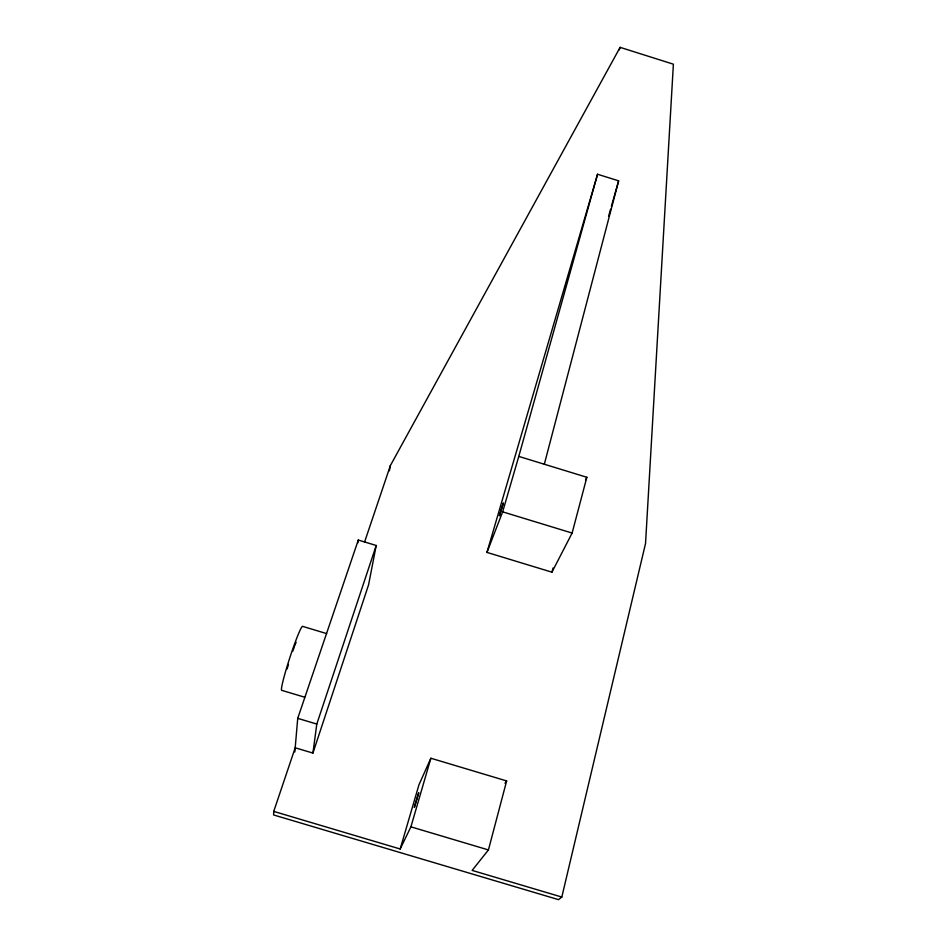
<?xml version="1.0" encoding="UTF-8"?>
<svg xmlns="http://www.w3.org/2000/svg" width="947" height="947" viewBox="0 0 947 947"><rect width="100%" height="100%" fill="white"/><g stroke="black" fill="none" stroke-linecap="round" stroke-linejoin="round"><path stroke-width="1.42" d="M294.837 751.954L297.725 718.359L358.297 540.05L376.208 545.484L368.584 584.796L312.924 753.078L295.192 747.787L273.742 811.401L273.612 814.953L558.529 899.65L561.808 897.058L645.534 543.507L673.388 64.195L620.107 47.35L390.389 465.533L364.548 542.134M312.924 753.078L316.795 724.064L376.208 545.484M357.836 542.88L358.297 540.05M389.383 470.766L390.389 465.533M544.324 464.231L618.628 180.841L597.557 174.248L486.959 552.409L551.935 572.177L572.118 533.054L586.844 477.276L518.778 456.407L597.557 174.248M561.808 897.058L472.139 870.4L488.427 849.933L506.645 780.932L430.873 758.239L418.965 784.779L400.179 848.997L273.742 811.401M551.935 572.177L553.06 567.999M608.59 216.295L610.59 209.204M611.395 206.375L618.628 180.841M400.179 848.997L410.903 826.838L430.873 758.239M486.959 552.409L502.644 511.842L518.778 456.407M619.279 49.883L620.107 47.35M585.554 479.892L586.844 477.276M505 783.299L506.645 780.932M410.903 826.838L488.427 849.933M304.756 697.241L281.709 690.327A33.654 2.391 -71.9 0 1 289.936 657.384A33.654 2.391 -71.9 0 1 302.649 626.369L326.644 633.602M297.725 718.359L316.795 724.064M502.644 511.842L572.118 533.054M287.13 668.913A24.042 1.705 -71.9 0 1 288.468 664.392M292.765 651.228A24.042 1.705 -71.9 0 1 294.257 647.061M294.742 645.783A24.042 1.705 -71.9 0 1 296.115 642.244M418.704 792.876L414.372 807.306L418.704 792.876M503.295 503.165L499.436 515.63L503.295 503.165"/></g></svg>
